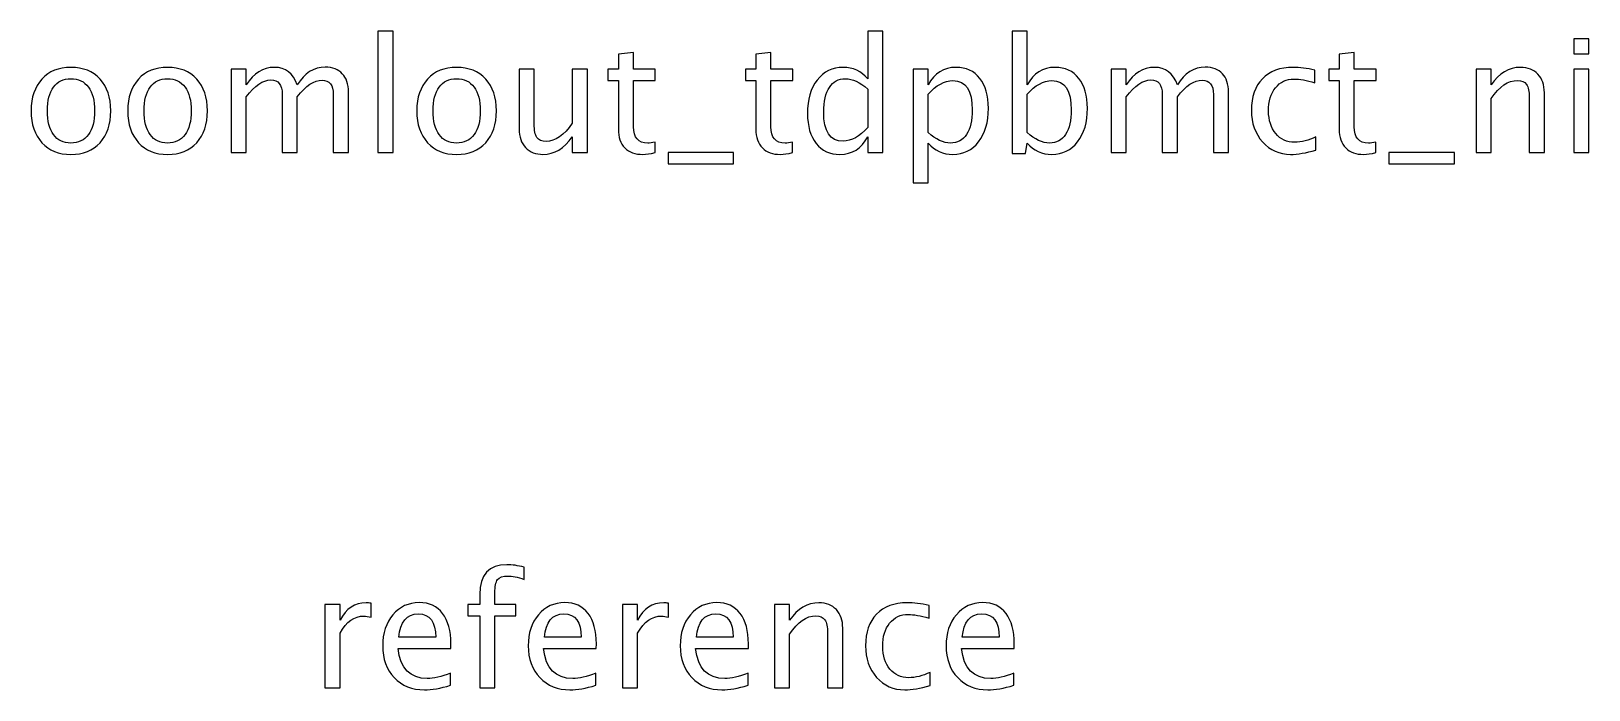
# Model space of a CAD drawing. Header units: centimetres. Extents: x -278 to 212, y -227 to 148.
# Drawn here: x -140.7 to -53.4, y 110.6 to 147.5 of the extents above; entities that cross this region are included whole.
import ezdxf

# ---------------------------------------------------------------- set-up
doc = ezdxf.new("R2010")
doc.units = ezdxf.units.CM
doc.header["$MEASUREMENT"] = 0
doc.layers.add('Layer 1', color=7, linetype='Continuous')

msp = doc.modelspace()

# ---------------------------------------------------------------- linework, layer by layer
at = {"layer": 'Layer 1'}
for points, knots in [([(-121.24947, 140.67044), (-121.24947, 140.67044), (-121.24947, 147.47023), (-121.24947, 147.47023), (-121.24947, 147.47023), (-121.24947, 147.47023), (-120.40281, 147.47023), (-120.40281, 147.47023), (-120.40281, 147.47023), (-120.40281, 147.47023), (-120.40281, 140.67044), (-120.40281, 140.67044), (-120.40281, 140.67044), (-120.40281, 140.67044), (-121.24947, 140.67044), (-121.24947, 140.67044)], [0, 0, 0, 0, 0.2, 0.2, 0.2, 0.2, 0.4, 0.4, 0.4, 0.4, 0.6, 0.6, 0.6, 0.6, 1, 1, 1, 1]), ([(-93.79455, 140.67044), (-93.79455, 140.67044), (-93.79455, 141.54797), (-93.79455, 141.54797), (-93.79455, 141.54797), (-94.13998, 140.8924), (-94.66033, 140.56461), (-95.3556, 140.56461), (-95.3556, 140.56461), (-95.92004, 140.56461), (-96.36395, 140.76892), (-96.68733, 141.17903), (-96.68733, 141.17903), (-97.01071, 141.58913), (-97.1724, 142.14917), (-97.1724, 142.85913), (-97.1724, 142.85913), (-97.1724, 143.63524), (-96.98866, 144.25995), (-96.62266, 144.73326), (-96.62266, 144.73326), (-96.25518, 145.2051), (-95.77305, 145.44176), (-95.1748, 145.44176), (-95.1748, 145.44176), (-94.62064, 145.44176), (-94.15909, 145.23009), (-93.79455, 144.80529), (-93.79455, 144.80529), (-93.79455, 144.80529), (-93.79455, 147.47023), (-93.79455, 147.47023), (-93.79455, 147.47023), (-93.79455, 147.47023), (-92.94789, 147.47023), (-92.94789, 147.47023), (-92.94789, 147.47023), (-92.94789, 147.47023), (-92.94789, 140.67044), (-92.94789, 140.67044), (-92.94789, 140.67044), (-92.94789, 140.67044), (-93.79455, 140.67044), (-93.79455, 140.67044)], [0, 0, 0, 0, 0.08333333, 0.08333333, 0.08333333, 0.08333333, 0.16666667, 0.16666667, 0.16666667, 0.16666667, 0.25, 0.25, 0.25, 0.25, 0.33333333, 0.33333333, 0.33333333, 0.33333333, 0.41666667, 0.41666667, 0.41666667, 0.41666667, 0.5, 0.5, 0.5, 0.5, 0.58333333, 0.58333333, 0.58333333, 0.58333333, 0.66666667, 0.66666667, 0.66666667, 0.66666667, 0.75, 0.75, 0.75, 0.75, 0.83333333, 0.83333333, 0.83333333, 0.83333333, 1, 1, 1, 1]), ([(-85.70124, 140.61752), (-85.70124, 140.61752), (-85.70124, 147.47023), (-85.70124, 147.47023), (-85.70124, 147.47023), (-85.70124, 147.47023), (-84.85458, 147.47023), (-84.85458, 147.47023), (-84.85458, 147.47023), (-84.85458, 147.47023), (-84.85458, 144.46133), (-84.85458, 144.46133), (-84.85458, 144.46133), (-84.50768, 145.11544), (-83.98586, 145.44176), (-83.2906, 145.44176), (-83.2906, 145.44176), (-82.72762, 145.44176), (-82.28518, 145.23744), (-81.9618, 144.82734), (-81.9618, 144.82734), (-81.63842, 144.41723), (-81.47673, 143.8572), (-81.47673, 143.14723), (-81.47673, 143.14723), (-81.47673, 142.37406), (-81.66047, 141.74935), (-82.02648, 141.27604), (-82.02648, 141.27604), (-82.39248, 140.80126), (-82.87461, 140.56461), (-83.4714, 140.56461), (-83.4714, 140.56461), (-84.02555, 140.56461), (-84.4871, 140.77627), (-84.85458, 141.20108), (-84.85458, 141.20108), (-84.85458, 141.20108), (-84.95747, 140.61752), (-84.95747, 140.61752), (-84.95747, 140.61752), (-84.95747, 140.61752), (-85.70124, 140.61752), (-85.70124, 140.61752)], [0, 0, 0, 0, 0.08333333, 0.08333333, 0.08333333, 0.08333333, 0.16666667, 0.16666667, 0.16666667, 0.16666667, 0.25, 0.25, 0.25, 0.25, 0.33333333, 0.33333333, 0.33333333, 0.33333333, 0.41666667, 0.41666667, 0.41666667, 0.41666667, 0.5, 0.5, 0.5, 0.5, 0.58333333, 0.58333333, 0.58333333, 0.58333333, 0.66666667, 0.66666667, 0.66666667, 0.66666667, 0.75, 0.75, 0.75, 0.75, 0.83333333, 0.83333333, 0.83333333, 0.83333333, 1, 1, 1, 1]), ([(-54.21731, 146.20023), (-54.21731, 146.20023), (-54.21731, 147.0469), (-54.21731, 147.0469), (-54.21731, 147.0469), (-54.21731, 147.0469), (-53.37065, 147.0469), (-53.37065, 147.0469), (-53.37065, 147.0469), (-53.37065, 147.0469), (-53.37065, 146.20023), (-53.37065, 146.20023), (-53.37065, 146.20023), (-53.37065, 146.20023), (-54.21731, 146.20023), (-54.21731, 146.20023)], [0, 0, 0, 0, 0.2, 0.2, 0.2, 0.2, 0.4, 0.4, 0.4, 0.4, 0.6, 0.6, 0.6, 0.6, 1, 1, 1, 1]), ([(-105.71844, 140.67191), (-105.98008, 140.59988), (-106.20792, 140.56461), (-106.40047, 140.56461), (-106.40047, 140.56461), (-106.83263, 140.56461), (-107.16923, 140.68808), (-107.4103, 140.93502), (-107.4103, 140.93502), (-107.65283, 141.18197), (-107.77337, 141.52446), (-107.77337, 141.96396), (-107.77337, 141.96396), (-107.77337, 141.96396), (-107.77337, 144.70974), (-107.77337, 144.70974), (-107.77337, 144.70974), (-107.77337, 144.70974), (-108.35839, 144.70974), (-108.35839, 144.70974), (-108.35839, 144.70974), (-108.35839, 144.70974), (-108.35839, 145.34474), (-108.35839, 145.34474), (-108.35839, 145.34474), (-108.35839, 145.34474), (-107.77337, 145.34474), (-107.77337, 145.34474), (-107.77337, 145.34474), (-107.77337, 145.34474), (-107.77337, 146.18994), (-107.77337, 146.18994), (-107.77337, 146.18994), (-107.77337, 146.18994), (-106.9267, 146.27078), (-106.9267, 146.27078), (-106.9267, 146.27078), (-106.9267, 146.27078), (-106.9267, 145.34474), (-106.9267, 145.34474), (-106.9267, 145.34474), (-106.9267, 145.34474), (-105.7008, 145.34474), (-105.7008, 145.34474), (-105.7008, 145.34474), (-105.7008, 145.34474), (-105.7008, 144.70974), (-105.7008, 144.70974), (-105.7008, 144.70974), (-105.7008, 144.70974), (-106.9267, 144.70974), (-106.9267, 144.70974), (-106.9267, 144.70974), (-106.9267, 144.70974), (-106.9267, 142.11683), (-106.9267, 142.11683), (-106.9267, 142.11683), (-106.9267, 141.50535), (-106.66065, 141.19961), (-106.13001, 141.19961), (-106.13001, 141.19961), (-106.01683, 141.19961), (-105.88013, 141.21872), (-105.71844, 141.25546), (-105.71844, 141.25546), (-105.71844, 141.25546), (-105.71844, 140.67191), (-105.71844, 140.67191)], [0, 0, 0, 0, 0.05555556, 0.05555556, 0.05555556, 0.05555556, 0.11111111, 0.11111111, 0.11111111, 0.11111111, 0.16666667, 0.16666667, 0.16666667, 0.16666667, 0.22222222, 0.22222222, 0.22222222, 0.22222222, 0.27777778, 0.27777778, 0.27777778, 0.27777778, 0.33333333, 0.33333333, 0.33333333, 0.33333333, 0.38888889, 0.38888889, 0.38888889, 0.38888889, 0.44444444, 0.44444444, 0.44444444, 0.44444444, 0.5, 0.5, 0.5, 0.5, 0.55555556, 0.55555556, 0.55555556, 0.55555556, 0.61111111, 0.61111111, 0.61111111, 0.61111111, 0.66666667, 0.66666667, 0.66666667, 0.66666667, 0.72222222, 0.72222222, 0.72222222, 0.72222222, 0.77777778, 0.77777778, 0.77777778, 0.77777778, 0.83333333, 0.83333333, 0.83333333, 0.83333333, 0.88888889, 0.88888889, 0.88888889, 0.88888889, 1, 1, 1, 1]), ([(-98.01025, 140.67191), (-98.27189, 140.59988), (-98.49973, 140.56461), (-98.69228, 140.56461), (-98.69228, 140.56461), (-99.12444, 140.56461), (-99.46104, 140.68808), (-99.70211, 140.93502), (-99.70211, 140.93502), (-99.94464, 141.18197), (-100.06518, 141.52446), (-100.06518, 141.96396), (-100.06518, 141.96396), (-100.06518, 141.96396), (-100.06518, 144.70974), (-100.06518, 144.70974), (-100.06518, 144.70974), (-100.06518, 144.70974), (-100.6502, 144.70974), (-100.6502, 144.70974), (-100.6502, 144.70974), (-100.6502, 144.70974), (-100.6502, 145.34474), (-100.6502, 145.34474), (-100.6502, 145.34474), (-100.6502, 145.34474), (-100.06518, 145.34474), (-100.06518, 145.34474), (-100.06518, 145.34474), (-100.06518, 145.34474), (-100.06518, 146.18994), (-100.06518, 146.18994), (-100.06518, 146.18994), (-100.06518, 146.18994), (-99.21851, 146.27078), (-99.21851, 146.27078), (-99.21851, 146.27078), (-99.21851, 146.27078), (-99.21851, 145.34474), (-99.21851, 145.34474), (-99.21851, 145.34474), (-99.21851, 145.34474), (-97.99261, 145.34474), (-97.99261, 145.34474), (-97.99261, 145.34474), (-97.99261, 145.34474), (-97.99261, 144.70974), (-97.99261, 144.70974), (-97.99261, 144.70974), (-97.99261, 144.70974), (-99.21851, 144.70974), (-99.21851, 144.70974), (-99.21851, 144.70974), (-99.21851, 144.70974), (-99.21851, 142.11683), (-99.21851, 142.11683), (-99.21851, 142.11683), (-99.21851, 141.50535), (-98.95246, 141.19961), (-98.42182, 141.19961), (-98.42182, 141.19961), (-98.30864, 141.19961), (-98.17194, 141.21872), (-98.01025, 141.25546), (-98.01025, 141.25546), (-98.01025, 141.25546), (-98.01025, 140.67191), (-98.01025, 140.67191)], [0, 0, 0, 0, 0.05555556, 0.05555556, 0.05555556, 0.05555556, 0.11111111, 0.11111111, 0.11111111, 0.11111111, 0.16666667, 0.16666667, 0.16666667, 0.16666667, 0.22222222, 0.22222222, 0.22222222, 0.22222222, 0.27777778, 0.27777778, 0.27777778, 0.27777778, 0.33333333, 0.33333333, 0.33333333, 0.33333333, 0.38888889, 0.38888889, 0.38888889, 0.38888889, 0.44444444, 0.44444444, 0.44444444, 0.44444444, 0.5, 0.5, 0.5, 0.5, 0.55555556, 0.55555556, 0.55555556, 0.55555556, 0.61111111, 0.61111111, 0.61111111, 0.61111111, 0.66666667, 0.66666667, 0.66666667, 0.66666667, 0.72222222, 0.72222222, 0.72222222, 0.72222222, 0.77777778, 0.77777778, 0.77777778, 0.77777778, 0.83333333, 0.83333333, 0.83333333, 0.83333333, 0.88888889, 0.88888889, 0.88888889, 0.88888889, 1, 1, 1, 1]), ([(-65.30923, 140.67191), (-65.57087, 140.59988), (-65.79871, 140.56461), (-65.99126, 140.56461), (-65.99126, 140.56461), (-66.42342, 140.56461), (-66.76002, 140.68808), (-67.00109, 140.93502), (-67.00109, 140.93502), (-67.24362, 141.18197), (-67.36416, 141.52446), (-67.36416, 141.96396), (-67.36416, 141.96396), (-67.36416, 141.96396), (-67.36416, 144.70974), (-67.36416, 144.70974), (-67.36416, 144.70974), (-67.36416, 144.70974), (-67.94918, 144.70974), (-67.94918, 144.70974), (-67.94918, 144.70974), (-67.94918, 144.70974), (-67.94918, 145.34474), (-67.94918, 145.34474), (-67.94918, 145.34474), (-67.94918, 145.34474), (-67.36416, 145.34474), (-67.36416, 145.34474), (-67.36416, 145.34474), (-67.36416, 145.34474), (-67.36416, 146.18994), (-67.36416, 146.18994), (-67.36416, 146.18994), (-67.36416, 146.18994), (-66.51749, 146.27078), (-66.51749, 146.27078), (-66.51749, 146.27078), (-66.51749, 146.27078), (-66.51749, 145.34474), (-66.51749, 145.34474), (-66.51749, 145.34474), (-66.51749, 145.34474), (-65.29159, 145.34474), (-65.29159, 145.34474), (-65.29159, 145.34474), (-65.29159, 145.34474), (-65.29159, 144.70974), (-65.29159, 144.70974), (-65.29159, 144.70974), (-65.29159, 144.70974), (-66.51749, 144.70974), (-66.51749, 144.70974), (-66.51749, 144.70974), (-66.51749, 144.70974), (-66.51749, 142.11683), (-66.51749, 142.11683), (-66.51749, 142.11683), (-66.51749, 141.50535), (-66.25144, 141.19961), (-65.7208, 141.19961), (-65.7208, 141.19961), (-65.60762, 141.19961), (-65.47092, 141.21872), (-65.30923, 141.25546), (-65.30923, 141.25546), (-65.30923, 141.25546), (-65.30923, 140.67191), (-65.30923, 140.67191)], [0, 0, 0, 0, 0.05555556, 0.05555556, 0.05555556, 0.05555556, 0.11111111, 0.11111111, 0.11111111, 0.11111111, 0.16666667, 0.16666667, 0.16666667, 0.16666667, 0.22222222, 0.22222222, 0.22222222, 0.22222222, 0.27777778, 0.27777778, 0.27777778, 0.27777778, 0.33333333, 0.33333333, 0.33333333, 0.33333333, 0.38888889, 0.38888889, 0.38888889, 0.38888889, 0.44444444, 0.44444444, 0.44444444, 0.44444444, 0.5, 0.5, 0.5, 0.5, 0.55555556, 0.55555556, 0.55555556, 0.55555556, 0.61111111, 0.61111111, 0.61111111, 0.61111111, 0.66666667, 0.66666667, 0.66666667, 0.66666667, 0.72222222, 0.72222222, 0.72222222, 0.72222222, 0.77777778, 0.77777778, 0.77777778, 0.77777778, 0.83333333, 0.83333333, 0.83333333, 0.83333333, 0.88888889, 0.88888889, 0.88888889, 0.88888889, 1, 1, 1, 1]), ([(-138.45915, 140.56461), (-139.1456, 140.56461), (-139.68946, 140.78362), (-140.08928, 141.22165), (-140.08928, 141.22165), (-140.49056, 141.65969), (-140.69047, 142.255), (-140.69047, 143.00612), (-140.69047, 143.00612), (-140.69047, 143.75577), (-140.49056, 144.34962), (-140.08928, 144.78618), (-140.08928, 144.78618), (-139.68946, 145.22274), (-139.1456, 145.44176), (-138.45915, 145.44176), (-138.45915, 145.44176), (-137.77271, 145.44176), (-137.22884, 145.22274), (-136.82903, 144.78618), (-136.82903, 144.78618), (-136.42774, 144.34962), (-136.22783, 143.75577), (-136.22783, 143.00612), (-136.22783, 143.00612), (-136.22783, 142.255), (-136.42774, 141.65969), (-136.82903, 141.22165), (-136.82903, 141.22165), (-137.22884, 140.78362), (-137.77271, 140.56461), (-138.45915, 140.56461)], [0, 0, 0, 0, 0.11111111, 0.11111111, 0.11111111, 0.11111111, 0.22222222, 0.22222222, 0.22222222, 0.22222222, 0.33333333, 0.33333333, 0.33333333, 0.33333333, 0.44444444, 0.44444444, 0.44444444, 0.44444444, 0.55555556, 0.55555556, 0.55555556, 0.55555556, 0.66666667, 0.66666667, 0.66666667, 0.66666667, 0.77777778, 0.77777778, 0.77777778, 0.77777778, 1, 1, 1, 1]), ([(-133.04107, 140.56461), (-133.72752, 140.56461), (-134.27138, 140.78362), (-134.6712, 141.22165), (-134.6712, 141.22165), (-135.07248, 141.65969), (-135.27239, 142.255), (-135.27239, 143.00612), (-135.27239, 143.00612), (-135.27239, 143.75577), (-135.07248, 144.34962), (-134.6712, 144.78618), (-134.6712, 144.78618), (-134.27138, 145.22274), (-133.72752, 145.44176), (-133.04107, 145.44176), (-133.04107, 145.44176), (-132.35463, 145.44176), (-131.81076, 145.22274), (-131.41095, 144.78618), (-131.41095, 144.78618), (-131.00966, 144.34962), (-130.80975, 143.75577), (-130.80975, 143.00612), (-130.80975, 143.00612), (-130.80975, 142.255), (-131.00966, 141.65969), (-131.41095, 141.22165), (-131.41095, 141.22165), (-131.81076, 140.78362), (-132.35463, 140.56461), (-133.04107, 140.56461)], [0, 0, 0, 0, 0.11111111, 0.11111111, 0.11111111, 0.11111111, 0.22222222, 0.22222222, 0.22222222, 0.22222222, 0.33333333, 0.33333333, 0.33333333, 0.33333333, 0.44444444, 0.44444444, 0.44444444, 0.44444444, 0.55555556, 0.55555556, 0.55555556, 0.55555556, 0.66666667, 0.66666667, 0.66666667, 0.66666667, 0.77777778, 0.77777778, 0.77777778, 0.77777778, 1, 1, 1, 1]), ([(-129.48389, 140.67044), (-129.48389, 140.67044), (-129.48389, 145.34474), (-129.48389, 145.34474), (-129.48389, 145.34474), (-129.48389, 145.34474), (-128.63723, 145.34474), (-128.63723, 145.34474), (-128.63723, 145.34474), (-128.63723, 145.34474), (-128.63723, 144.46133), (-128.63723, 144.46133), (-128.63723, 144.46133), (-128.22418, 145.11544), (-127.69502, 145.44176), (-127.04679, 145.44176), (-127.04679, 145.44176), (-126.42208, 145.44176), (-125.99728, 145.11544), (-125.77091, 144.46133), (-125.77091, 144.46133), (-125.36963, 145.12132), (-124.84634, 145.45058), (-124.20399, 145.45058), (-124.20399, 145.45058), (-123.79389, 145.45058), (-123.47492, 145.33004), (-123.24708, 145.08751), (-123.24708, 145.08751), (-123.01924, 144.84497), (-122.90459, 144.50543), (-122.90459, 144.06886), (-122.90459, 144.06886), (-122.90459, 144.06886), (-122.90459, 140.67044), (-122.90459, 140.67044), (-122.90459, 140.67044), (-122.90459, 140.67044), (-123.75126, 140.67044), (-123.75126, 140.67044), (-123.75126, 140.67044), (-123.75126, 140.67044), (-123.75126, 143.92922), (-123.75126, 143.92922), (-123.75126, 143.92922), (-123.75126, 144.46133), (-123.96292, 144.72738), (-124.38626, 144.72738), (-124.38626, 144.72738), (-124.82576, 144.72738), (-125.28731, 144.41723), (-125.77091, 143.79546), (-125.77091, 143.79546), (-125.77091, 143.79546), (-125.77091, 140.67044), (-125.77091, 140.67044), (-125.77091, 140.67044), (-125.77091, 140.67044), (-126.61758, 140.67044), (-126.61758, 140.67044), (-126.61758, 140.67044), (-126.61758, 140.67044), (-126.61758, 143.93216), (-126.61758, 143.93216), (-126.61758, 143.93216), (-126.61758, 144.46868), (-126.83218, 144.7362), (-127.26286, 144.7362), (-127.26286, 144.7362), (-127.69061, 144.7362), (-128.14922, 144.42458), (-128.63723, 143.79987), (-128.63723, 143.79987), (-128.63723, 143.79987), (-128.63723, 140.67044), (-128.63723, 140.67044), (-128.63723, 140.67044), (-128.63723, 140.67044), (-129.48389, 140.67044), (-129.48389, 140.67044)], [0, 0, 0, 0, 0.04761905, 0.04761905, 0.04761905, 0.04761905, 0.0952381, 0.0952381, 0.0952381, 0.0952381, 0.14285714, 0.14285714, 0.14285714, 0.14285714, 0.19047619, 0.19047619, 0.19047619, 0.19047619, 0.23809524, 0.23809524, 0.23809524, 0.23809524, 0.28571429, 0.28571429, 0.28571429, 0.28571429, 0.33333333, 0.33333333, 0.33333333, 0.33333333, 0.38095238, 0.38095238, 0.38095238, 0.38095238, 0.42857143, 0.42857143, 0.42857143, 0.42857143, 0.47619048, 0.47619048, 0.47619048, 0.47619048, 0.52380952, 0.52380952, 0.52380952, 0.52380952, 0.57142857, 0.57142857, 0.57142857, 0.57142857, 0.61904762, 0.61904762, 0.61904762, 0.61904762, 0.66666667, 0.66666667, 0.66666667, 0.66666667, 0.71428571, 0.71428571, 0.71428571, 0.71428571, 0.76190476, 0.76190476, 0.76190476, 0.76190476, 0.80952381, 0.80952381, 0.80952381, 0.80952381, 0.85714286, 0.85714286, 0.85714286, 0.85714286, 0.9047619, 0.9047619, 0.9047619, 0.9047619, 1, 1, 1, 1]), ([(-116.83975, 140.56461), (-117.5262, 140.56461), (-118.07006, 140.78362), (-118.46988, 141.22165), (-118.46988, 141.22165), (-118.87116, 141.65969), (-119.07107, 142.255), (-119.07107, 143.00612), (-119.07107, 143.00612), (-119.07107, 143.75577), (-118.87116, 144.34962), (-118.46988, 144.78618), (-118.46988, 144.78618), (-118.07006, 145.22274), (-117.5262, 145.44176), (-116.83975, 145.44176), (-116.83975, 145.44176), (-116.15331, 145.44176), (-115.60944, 145.22274), (-115.20963, 144.78618), (-115.20963, 144.78618), (-114.80834, 144.34962), (-114.60843, 143.75577), (-114.60843, 143.00612), (-114.60843, 143.00612), (-114.60843, 142.255), (-114.80834, 141.65969), (-115.20963, 141.22165), (-115.20963, 141.22165), (-115.60944, 140.78362), (-116.15331, 140.56461), (-116.83975, 140.56461)], [0, 0, 0, 0, 0.11111111, 0.11111111, 0.11111111, 0.11111111, 0.22222222, 0.22222222, 0.22222222, 0.22222222, 0.33333333, 0.33333333, 0.33333333, 0.33333333, 0.44444444, 0.44444444, 0.44444444, 0.44444444, 0.55555556, 0.55555556, 0.55555556, 0.55555556, 0.66666667, 0.66666667, 0.66666667, 0.66666667, 0.77777778, 0.77777778, 0.77777778, 0.77777778, 1, 1, 1, 1]), ([(-110.35452, 140.67044), (-110.35452, 140.67044), (-110.35452, 141.54944), (-110.35452, 141.54944), (-110.35452, 141.54944), (-110.80578, 140.8924), (-111.35406, 140.56461), (-111.99788, 140.56461), (-111.99788, 140.56461), (-112.40651, 140.56461), (-112.73136, 140.69249), (-112.97242, 140.94972), (-112.97242, 140.94972), (-113.21496, 141.20696), (-113.33549, 141.55238), (-113.33549, 141.98895), (-113.33549, 141.98895), (-113.33549, 141.98895), (-113.33549, 145.34474), (-113.33549, 145.34474), (-113.33549, 145.34474), (-113.33549, 145.34474), (-112.48882, 145.34474), (-112.48882, 145.34474), (-112.48882, 145.34474), (-112.48882, 145.34474), (-112.48882, 142.26529), (-112.48882, 142.26529), (-112.48882, 142.26529), (-112.48882, 141.91398), (-112.43738, 141.66557), (-112.33595, 141.51858), (-112.33595, 141.51858), (-112.23306, 141.37012), (-112.06255, 141.29662), (-111.82296, 141.29662), (-111.82296, 141.29662), (-111.30555, 141.29662), (-110.8146, 141.63617), (-110.35452, 142.31674), (-110.35452, 142.31674), (-110.35452, 142.31674), (-110.35452, 145.34474), (-110.35452, 145.34474), (-110.35452, 145.34474), (-110.35452, 145.34474), (-109.50785, 145.34474), (-109.50785, 145.34474), (-109.50785, 145.34474), (-109.50785, 145.34474), (-109.50785, 140.67044), (-109.50785, 140.67044), (-109.50785, 140.67044), (-109.50785, 140.67044), (-110.35452, 140.67044), (-110.35452, 140.67044)], [0, 0, 0, 0, 0.06666667, 0.06666667, 0.06666667, 0.06666667, 0.13333333, 0.13333333, 0.13333333, 0.13333333, 0.2, 0.2, 0.2, 0.2, 0.26666667, 0.26666667, 0.26666667, 0.26666667, 0.33333333, 0.33333333, 0.33333333, 0.33333333, 0.4, 0.4, 0.4, 0.4, 0.46666667, 0.46666667, 0.46666667, 0.46666667, 0.53333333, 0.53333333, 0.53333333, 0.53333333, 0.6, 0.6, 0.6, 0.6, 0.66666667, 0.66666667, 0.66666667, 0.66666667, 0.73333333, 0.73333333, 0.73333333, 0.73333333, 0.8, 0.8, 0.8, 0.8, 0.86666667, 0.86666667, 0.86666667, 0.86666667, 1, 1, 1, 1]), ([(-91.25161, 138.96829), (-91.25161, 138.96829), (-91.25161, 145.34474), (-91.25161, 145.34474), (-91.25161, 145.34474), (-91.25161, 145.34474), (-90.40495, 145.34474), (-90.40495, 145.34474), (-90.40495, 145.34474), (-90.40495, 145.34474), (-90.40495, 144.46133), (-90.40495, 144.46133), (-90.40495, 144.46133), (-90.05805, 145.11544), (-89.53623, 145.44176), (-88.84097, 145.44176), (-88.84097, 145.44176), (-88.27799, 145.44176), (-87.83555, 145.23744), (-87.51217, 144.82734), (-87.51217, 144.82734), (-87.18879, 144.41723), (-87.0271, 143.8572), (-87.0271, 143.14723), (-87.0271, 143.14723), (-87.0271, 142.37406), (-87.21084, 141.74935), (-87.57685, 141.27604), (-87.57685, 141.27604), (-87.94285, 140.80126), (-88.42498, 140.56461), (-89.02177, 140.56461), (-89.02177, 140.56461), (-89.57592, 140.56461), (-90.03747, 140.77627), (-90.40495, 141.20108), (-90.40495, 141.20108), (-90.40495, 141.20108), (-90.40495, 138.96829), (-90.40495, 138.96829), (-90.40495, 138.96829), (-90.40495, 138.96829), (-91.25161, 138.96829), (-91.25161, 138.96829)], [0, 0, 0, 0, 0.08333333, 0.08333333, 0.08333333, 0.08333333, 0.16666667, 0.16666667, 0.16666667, 0.16666667, 0.25, 0.25, 0.25, 0.25, 0.33333333, 0.33333333, 0.33333333, 0.33333333, 0.41666667, 0.41666667, 0.41666667, 0.41666667, 0.5, 0.5, 0.5, 0.5, 0.58333333, 0.58333333, 0.58333333, 0.58333333, 0.66666667, 0.66666667, 0.66666667, 0.66666667, 0.75, 0.75, 0.75, 0.75, 0.83333333, 0.83333333, 0.83333333, 0.83333333, 1, 1, 1, 1]), ([(-80.15087, 140.67044), (-80.15087, 140.67044), (-80.15087, 145.34474), (-80.15087, 145.34474), (-80.15087, 145.34474), (-80.15087, 145.34474), (-79.30421, 145.34474), (-79.30421, 145.34474), (-79.30421, 145.34474), (-79.30421, 145.34474), (-79.30421, 144.46133), (-79.30421, 144.46133), (-79.30421, 144.46133), (-78.89116, 145.11544), (-78.362, 145.44176), (-77.71377, 145.44176), (-77.71377, 145.44176), (-77.08906, 145.44176), (-76.66426, 145.11544), (-76.43789, 144.46133), (-76.43789, 144.46133), (-76.03661, 145.12132), (-75.51332, 145.45058), (-74.87097, 145.45058), (-74.87097, 145.45058), (-74.46087, 145.45058), (-74.1419, 145.33004), (-73.91406, 145.08751), (-73.91406, 145.08751), (-73.68622, 144.84497), (-73.57157, 144.50543), (-73.57157, 144.06886), (-73.57157, 144.06886), (-73.57157, 144.06886), (-73.57157, 140.67044), (-73.57157, 140.67044), (-73.57157, 140.67044), (-73.57157, 140.67044), (-74.41824, 140.67044), (-74.41824, 140.67044), (-74.41824, 140.67044), (-74.41824, 140.67044), (-74.41824, 143.92922), (-74.41824, 143.92922), (-74.41824, 143.92922), (-74.41824, 144.46133), (-74.6299, 144.72738), (-75.05324, 144.72738), (-75.05324, 144.72738), (-75.49274, 144.72738), (-75.95429, 144.41723), (-76.43789, 143.79546), (-76.43789, 143.79546), (-76.43789, 143.79546), (-76.43789, 140.67044), (-76.43789, 140.67044), (-76.43789, 140.67044), (-76.43789, 140.67044), (-77.28456, 140.67044), (-77.28456, 140.67044), (-77.28456, 140.67044), (-77.28456, 140.67044), (-77.28456, 143.93216), (-77.28456, 143.93216), (-77.28456, 143.93216), (-77.28456, 144.46868), (-77.49916, 144.7362), (-77.92984, 144.7362), (-77.92984, 144.7362), (-78.35759, 144.7362), (-78.8162, 144.42458), (-79.30421, 143.79987), (-79.30421, 143.79987), (-79.30421, 143.79987), (-79.30421, 140.67044), (-79.30421, 140.67044), (-79.30421, 140.67044), (-79.30421, 140.67044), (-80.15087, 140.67044), (-80.15087, 140.67044)], [0, 0, 0, 0, 0.04761905, 0.04761905, 0.04761905, 0.04761905, 0.0952381, 0.0952381, 0.0952381, 0.0952381, 0.14285714, 0.14285714, 0.14285714, 0.14285714, 0.19047619, 0.19047619, 0.19047619, 0.19047619, 0.23809524, 0.23809524, 0.23809524, 0.23809524, 0.28571429, 0.28571429, 0.28571429, 0.28571429, 0.33333333, 0.33333333, 0.33333333, 0.33333333, 0.38095238, 0.38095238, 0.38095238, 0.38095238, 0.42857143, 0.42857143, 0.42857143, 0.42857143, 0.47619048, 0.47619048, 0.47619048, 0.47619048, 0.52380952, 0.52380952, 0.52380952, 0.52380952, 0.57142857, 0.57142857, 0.57142857, 0.57142857, 0.61904762, 0.61904762, 0.61904762, 0.61904762, 0.66666667, 0.66666667, 0.66666667, 0.66666667, 0.71428571, 0.71428571, 0.71428571, 0.71428571, 0.76190476, 0.76190476, 0.76190476, 0.76190476, 0.80952381, 0.80952381, 0.80952381, 0.80952381, 0.85714286, 0.85714286, 0.85714286, 0.85714286, 0.9047619, 0.9047619, 0.9047619, 0.9047619, 1, 1, 1, 1]), ([(-68.6709, 140.81155), (-69.21918, 140.64692), (-69.69248, 140.56461), (-70.09083, 140.56461), (-70.09083, 140.56461), (-70.72289, 140.56461), (-71.24618, 140.79832), (-71.66216, 141.26428), (-71.66216, 141.26428), (-72.07814, 141.73171), (-72.28687, 142.32115), (-72.28687, 143.03111), (-72.28687, 143.03111), (-72.28687, 143.78958), (-72.08108, 144.38195), (-71.66951, 144.80529), (-71.66951, 144.80529), (-71.25794, 145.23009), (-70.6832, 145.44176), (-69.94531, 145.44176), (-69.94531, 145.44176), (-69.58224, 145.44176), (-69.17361, 145.39178), (-68.72382, 145.29183), (-68.72382, 145.29183), (-68.72382, 145.29183), (-68.72382, 144.57745), (-68.72382, 144.57745), (-68.72382, 144.57745), (-69.20154, 144.71856), (-69.59106, 144.78912), (-69.89092, 144.78912), (-69.89092, 144.78912), (-70.32601, 144.78912), (-70.67438, 144.62596), (-70.93456, 144.30111), (-70.93456, 144.30111), (-71.19473, 143.97626), (-71.32555, 143.54264), (-71.32555, 143.00171), (-71.32555, 143.00171), (-71.32555, 142.47696), (-71.19032, 142.05362), (-70.92133, 141.72877), (-70.92133, 141.72877), (-70.65233, 141.40539), (-70.30103, 141.2437), (-69.86446, 141.2437), (-69.86446, 141.2437), (-69.47788, 141.2437), (-69.081, 141.34366), (-68.6709, 141.54356), (-68.6709, 141.54356), (-68.6709, 141.54356), (-68.6709, 140.81155), (-68.6709, 140.81155)], [0, 0, 0, 0, 0.06666667, 0.06666667, 0.06666667, 0.06666667, 0.13333333, 0.13333333, 0.13333333, 0.13333333, 0.2, 0.2, 0.2, 0.2, 0.26666667, 0.26666667, 0.26666667, 0.26666667, 0.33333333, 0.33333333, 0.33333333, 0.33333333, 0.4, 0.4, 0.4, 0.4, 0.46666667, 0.46666667, 0.46666667, 0.46666667, 0.53333333, 0.53333333, 0.53333333, 0.53333333, 0.6, 0.6, 0.6, 0.6, 0.66666667, 0.66666667, 0.66666667, 0.66666667, 0.73333333, 0.73333333, 0.73333333, 0.73333333, 0.8, 0.8, 0.8, 0.8, 0.86666667, 0.86666667, 0.86666667, 0.86666667, 1, 1, 1, 1]), ([(-59.69124, 140.67044), (-59.69124, 140.67044), (-59.69124, 145.34474), (-59.69124, 145.34474), (-59.69124, 145.34474), (-59.69124, 145.34474), (-58.84458, 145.34474), (-58.84458, 145.34474), (-58.84458, 145.34474), (-58.84458, 145.34474), (-58.84458, 144.46133), (-58.84458, 144.46133), (-58.84458, 144.46133), (-58.39626, 145.11544), (-57.84651, 145.44176), (-57.19681, 145.44176), (-57.19681, 145.44176), (-56.78818, 145.44176), (-56.46333, 145.31388), (-56.22373, 145.05664), (-56.22373, 145.05664), (-55.98414, 144.80088), (-55.86361, 144.45545), (-55.86361, 144.0233), (-55.86361, 144.0233), (-55.86361, 144.0233), (-55.86361, 140.67044), (-55.86361, 140.67044), (-55.86361, 140.67044), (-55.86361, 140.67044), (-56.71027, 140.67044), (-56.71027, 140.67044), (-56.71027, 140.67044), (-56.71027, 140.67044), (-56.71027, 143.74695), (-56.71027, 143.74695), (-56.71027, 143.74695), (-56.71027, 144.09385), (-56.76172, 144.3408), (-56.86314, 144.48779), (-56.86314, 144.48779), (-56.96604, 144.63625), (-57.13508, 144.70974), (-57.37173, 144.70974), (-57.37173, 144.70974), (-57.89208, 144.70974), (-58.38303, 144.3702), (-58.84458, 143.6911), (-58.84458, 143.6911), (-58.84458, 143.6911), (-58.84458, 140.67044), (-58.84458, 140.67044), (-58.84458, 140.67044), (-58.84458, 140.67044), (-59.69124, 140.67044), (-59.69124, 140.67044)], [0, 0, 0, 0, 0.06666667, 0.06666667, 0.06666667, 0.06666667, 0.13333333, 0.13333333, 0.13333333, 0.13333333, 0.2, 0.2, 0.2, 0.2, 0.26666667, 0.26666667, 0.26666667, 0.26666667, 0.33333333, 0.33333333, 0.33333333, 0.33333333, 0.4, 0.4, 0.4, 0.4, 0.46666667, 0.46666667, 0.46666667, 0.46666667, 0.53333333, 0.53333333, 0.53333333, 0.53333333, 0.6, 0.6, 0.6, 0.6, 0.66666667, 0.66666667, 0.66666667, 0.66666667, 0.73333333, 0.73333333, 0.73333333, 0.73333333, 0.8, 0.8, 0.8, 0.8, 0.86666667, 0.86666667, 0.86666667, 0.86666667, 1, 1, 1, 1]), ([(-54.21731, 140.67044), (-54.21731, 140.67044), (-54.21731, 145.34474), (-54.21731, 145.34474), (-54.21731, 145.34474), (-54.21731, 145.34474), (-53.37065, 145.34474), (-53.37065, 145.34474), (-53.37065, 145.34474), (-53.37065, 145.34474), (-53.37065, 140.67044), (-53.37065, 140.67044), (-53.37065, 140.67044), (-53.37065, 140.67044), (-54.21731, 140.67044), (-54.21731, 140.67044)], [0, 0, 0, 0, 0.2, 0.2, 0.2, 0.2, 0.4, 0.4, 0.4, 0.4, 0.6, 0.6, 0.6, 0.6, 1, 1, 1, 1]), ([(-138.46062, 141.19961), (-138.0417, 141.19961), (-137.71538, 141.35689), (-137.48313, 141.67292), (-137.48313, 141.67292), (-137.25236, 141.98748), (-137.13624, 142.43286), (-137.13624, 143.00612), (-137.13624, 143.00612), (-137.13624, 143.57792), (-137.25236, 144.02183), (-137.48313, 144.33639), (-137.48313, 144.33639), (-137.71538, 144.64948), (-138.0417, 144.80676), (-138.46062, 144.80676), (-138.46062, 144.80676), (-138.88102, 144.80676), (-139.20733, 144.64948), (-139.43664, 144.33639), (-139.43664, 144.33639), (-139.66742, 144.02183), (-139.78207, 143.57792), (-139.78207, 143.00612), (-139.78207, 143.00612), (-139.78207, 142.43286), (-139.66742, 141.98748), (-139.43664, 141.67292), (-139.43664, 141.67292), (-139.20733, 141.35689), (-138.88102, 141.19961), (-138.46062, 141.19961)], [0, 0, 0, 0, 0.11111111, 0.11111111, 0.11111111, 0.11111111, 0.22222222, 0.22222222, 0.22222222, 0.22222222, 0.33333333, 0.33333333, 0.33333333, 0.33333333, 0.44444444, 0.44444444, 0.44444444, 0.44444444, 0.55555556, 0.55555556, 0.55555556, 0.55555556, 0.66666667, 0.66666667, 0.66666667, 0.66666667, 0.77777778, 0.77777778, 0.77777778, 0.77777778, 1, 1, 1, 1]), ([(-133.04254, 141.19961), (-132.62362, 141.19961), (-132.2973, 141.35689), (-132.06505, 141.67292), (-132.06505, 141.67292), (-131.83428, 141.98748), (-131.71816, 142.43286), (-131.71816, 143.00612), (-131.71816, 143.00612), (-131.71816, 143.57792), (-131.83428, 144.02183), (-132.06505, 144.33639), (-132.06505, 144.33639), (-132.2973, 144.64948), (-132.62362, 144.80676), (-133.04254, 144.80676), (-133.04254, 144.80676), (-133.46294, 144.80676), (-133.78925, 144.64948), (-134.01856, 144.33639), (-134.01856, 144.33639), (-134.24934, 144.02183), (-134.36399, 143.57792), (-134.36399, 143.00612), (-134.36399, 143.00612), (-134.36399, 142.43286), (-134.24934, 141.98748), (-134.01856, 141.67292), (-134.01856, 141.67292), (-133.78925, 141.35689), (-133.46294, 141.19961), (-133.04254, 141.19961)], [0, 0, 0, 0, 0.11111111, 0.11111111, 0.11111111, 0.11111111, 0.22222222, 0.22222222, 0.22222222, 0.22222222, 0.33333333, 0.33333333, 0.33333333, 0.33333333, 0.44444444, 0.44444444, 0.44444444, 0.44444444, 0.55555556, 0.55555556, 0.55555556, 0.55555556, 0.66666667, 0.66666667, 0.66666667, 0.66666667, 0.77777778, 0.77777778, 0.77777778, 0.77777778, 1, 1, 1, 1]), ([(-116.84122, 141.19961), (-116.4223, 141.19961), (-116.09598, 141.35689), (-115.86373, 141.67292), (-115.86373, 141.67292), (-115.63296, 141.98748), (-115.51684, 142.43286), (-115.51684, 143.00612), (-115.51684, 143.00612), (-115.51684, 143.57792), (-115.63296, 144.02183), (-115.86373, 144.33639), (-115.86373, 144.33639), (-116.09598, 144.64948), (-116.4223, 144.80676), (-116.84122, 144.80676), (-116.84122, 144.80676), (-117.26162, 144.80676), (-117.58793, 144.64948), (-117.81724, 144.33639), (-117.81724, 144.33639), (-118.04802, 144.02183), (-118.16267, 143.57792), (-118.16267, 143.00612), (-118.16267, 143.00612), (-118.16267, 142.43286), (-118.04802, 141.98748), (-117.81724, 141.67292), (-117.81724, 141.67292), (-117.58793, 141.35689), (-117.26162, 141.19961), (-116.84122, 141.19961)], [0, 0, 0, 0, 0.11111111, 0.11111111, 0.11111111, 0.11111111, 0.22222222, 0.22222222, 0.22222222, 0.22222222, 0.33333333, 0.33333333, 0.33333333, 0.33333333, 0.44444444, 0.44444444, 0.44444444, 0.44444444, 0.55555556, 0.55555556, 0.55555556, 0.55555556, 0.66666667, 0.66666667, 0.66666667, 0.66666667, 0.77777778, 0.77777778, 0.77777778, 0.77777778, 1, 1, 1, 1]), ([(-93.79455, 144.22614), (-94.23406, 144.61273), (-94.65004, 144.80676), (-95.04398, 144.80676), (-95.04398, 144.80676), (-95.43203, 144.80676), (-95.73189, 144.64507), (-95.94503, 144.32022), (-95.94503, 144.32022), (-96.15816, 143.99684), (-96.264, 143.53823), (-96.264, 142.94439), (-96.264, 142.94439), (-96.264, 141.85224), (-95.9024, 141.30544), (-95.17774, 141.30544), (-95.17774, 141.30544), (-94.70737, 141.30544), (-94.24582, 141.56267), (-93.79455, 142.07567), (-93.79455, 142.07567), (-93.79455, 142.07567), (-93.79455, 144.22614), (-93.79455, 144.22614)], [0, 0, 0, 0, 0.14285714, 0.14285714, 0.14285714, 0.14285714, 0.28571429, 0.28571429, 0.28571429, 0.28571429, 0.42857143, 0.42857143, 0.42857143, 0.42857143, 0.57142857, 0.57142857, 0.57142857, 0.57142857, 0.71428571, 0.71428571, 0.71428571, 0.71428571, 1, 1, 1, 1]), ([(-90.40495, 141.78463), (-89.96839, 141.3951), (-89.5524, 141.19961), (-89.157, 141.19961), (-89.157, 141.19961), (-88.76747, 141.19961), (-88.46614, 141.36277), (-88.25447, 141.68762), (-88.25447, 141.68762), (-88.04134, 142.01246), (-87.9355, 142.46961), (-87.9355, 143.06051), (-87.9355, 143.06051), (-87.9355, 144.15412), (-88.2971, 144.70092), (-89.0203, 144.70092), (-89.0203, 144.70092), (-89.49361, 144.70092), (-89.95516, 144.44516), (-90.40495, 143.93216), (-90.40495, 143.93216), (-90.40495, 143.93216), (-90.40495, 141.78463), (-90.40495, 141.78463)], [0, 0, 0, 0, 0.14285714, 0.14285714, 0.14285714, 0.14285714, 0.28571429, 0.28571429, 0.28571429, 0.28571429, 0.42857143, 0.42857143, 0.42857143, 0.42857143, 0.57142857, 0.57142857, 0.57142857, 0.57142857, 0.71428571, 0.71428571, 0.71428571, 0.71428571, 1, 1, 1, 1]), ([(-84.85458, 141.78463), (-84.41802, 141.3951), (-84.00203, 141.19961), (-83.60663, 141.19961), (-83.60663, 141.19961), (-83.2171, 141.19961), (-82.91577, 141.36277), (-82.7041, 141.68762), (-82.7041, 141.68762), (-82.49097, 142.01246), (-82.38513, 142.46961), (-82.38513, 143.06051), (-82.38513, 143.06051), (-82.38513, 144.15412), (-82.74673, 144.70092), (-83.46993, 144.70092), (-83.46993, 144.70092), (-83.94324, 144.70092), (-84.40479, 144.44516), (-84.85458, 143.93216), (-84.85458, 143.93216), (-84.85458, 143.93216), (-84.85458, 141.78463), (-84.85458, 141.78463)], [0, 0, 0, 0, 0.14285714, 0.14285714, 0.14285714, 0.14285714, 0.28571429, 0.28571429, 0.28571429, 0.28571429, 0.42857143, 0.42857143, 0.42857143, 0.42857143, 0.57142857, 0.57142857, 0.57142857, 0.57142857, 0.71428571, 0.71428571, 0.71428571, 0.71428571, 1, 1, 1, 1]), ([(-104.98642, 140.03544), (-104.98642, 140.03544), (-104.98642, 140.67044), (-104.98642, 140.67044), (-104.98642, 140.67044), (-104.98642, 140.67044), (-101.31754, 140.67044), (-101.31754, 140.67044), (-101.31754, 140.67044), (-101.31754, 140.67044), (-101.31754, 140.03544), (-101.31754, 140.03544), (-101.31754, 140.03544), (-101.31754, 140.03544), (-104.98642, 140.03544), (-104.98642, 140.03544)], [0, 0, 0, 0, 0.2, 0.2, 0.2, 0.2, 0.4, 0.4, 0.4, 0.4, 0.6, 0.6, 0.6, 0.6, 1, 1, 1, 1]), ([(-64.57721, 140.03544), (-64.57721, 140.03544), (-64.57721, 140.67044), (-64.57721, 140.67044), (-64.57721, 140.67044), (-64.57721, 140.67044), (-60.90833, 140.67044), (-60.90833, 140.67044), (-60.90833, 140.67044), (-60.90833, 140.67044), (-60.90833, 140.03544), (-60.90833, 140.03544), (-60.90833, 140.03544), (-60.90833, 140.03544), (-64.57721, 140.03544), (-64.57721, 140.03544)], [0, 0, 0, 0, 0.2, 0.2, 0.2, 0.2, 0.4, 0.4, 0.4, 0.4, 0.6, 0.6, 0.6, 0.6, 1, 1, 1, 1]), ([(-115.54198, 110.67044), (-115.54198, 110.67044), (-115.54198, 114.70974), (-115.54198, 114.70974), (-115.54198, 114.70974), (-115.54198, 114.70974), (-116.20491, 114.70974), (-116.20491, 114.70974), (-116.20491, 114.70974), (-116.20491, 114.70974), (-116.20491, 115.34474), (-116.20491, 115.34474), (-116.20491, 115.34474), (-116.20491, 115.34474), (-115.54198, 115.34474), (-115.54198, 115.34474), (-115.54198, 115.34474), (-115.54198, 115.34474), (-115.54198, 115.90478), (-115.54198, 115.90478), (-115.54198, 115.90478), (-115.54198, 117.01897), (-115.0334, 117.57606), (-114.01622, 117.57606), (-114.01622, 117.57606), (-113.73106, 117.57606), (-113.40768, 117.52902), (-113.04608, 117.43495), (-113.04608, 117.43495), (-113.04608, 117.43495), (-113.04608, 116.75585), (-113.04608, 116.75585), (-113.04608, 116.75585), (-113.42973, 116.87933), (-113.73694, 116.94106), (-113.96771, 116.94106), (-113.96771, 116.94106), (-114.24847, 116.94106), (-114.43955, 116.87492), (-114.54098, 116.74115), (-114.54098, 116.74115), (-114.64387, 116.60739), (-114.69532, 116.35898), (-114.69532, 115.99591), (-114.69532, 115.99591), (-114.69532, 115.99591), (-114.69532, 115.34474), (-114.69532, 115.34474), (-114.69532, 115.34474), (-114.69532, 115.34474), (-113.52086, 115.34474), (-113.52086, 115.34474), (-113.52086, 115.34474), (-113.52086, 115.34474), (-113.52086, 114.70974), (-113.52086, 114.70974), (-113.52086, 114.70974), (-113.52086, 114.70974), (-114.69532, 114.70974), (-114.69532, 114.70974), (-114.69532, 114.70974), (-114.69532, 114.70974), (-114.69532, 110.67044), (-114.69532, 110.67044), (-114.69532, 110.67044), (-114.69532, 110.67044), (-115.54198, 110.67044), (-115.54198, 110.67044)], [0, 0, 0, 0, 0.05555556, 0.05555556, 0.05555556, 0.05555556, 0.11111111, 0.11111111, 0.11111111, 0.11111111, 0.16666667, 0.16666667, 0.16666667, 0.16666667, 0.22222222, 0.22222222, 0.22222222, 0.22222222, 0.27777778, 0.27777778, 0.27777778, 0.27777778, 0.33333333, 0.33333333, 0.33333333, 0.33333333, 0.38888889, 0.38888889, 0.38888889, 0.38888889, 0.44444444, 0.44444444, 0.44444444, 0.44444444, 0.5, 0.5, 0.5, 0.5, 0.55555556, 0.55555556, 0.55555556, 0.55555556, 0.61111111, 0.61111111, 0.61111111, 0.61111111, 0.66666667, 0.66666667, 0.66666667, 0.66666667, 0.72222222, 0.72222222, 0.72222222, 0.72222222, 0.77777778, 0.77777778, 0.77777778, 0.77777778, 0.83333333, 0.83333333, 0.83333333, 0.83333333, 0.88888889, 0.88888889, 0.88888889, 0.88888889, 1, 1, 1, 1]), ([(-124.22325, 110.67044), (-124.22325, 110.67044), (-124.22325, 115.34474), (-124.22325, 115.34474), (-124.22325, 115.34474), (-124.22325, 115.34474), (-123.37659, 115.34474), (-123.37659, 115.34474), (-123.37659, 115.34474), (-123.37659, 115.34474), (-123.37659, 114.46133), (-123.37659, 114.46133), (-123.37659, 114.46133), (-123.03998, 115.11544), (-122.55197, 115.44176), (-121.91109, 115.44176), (-121.91109, 115.44176), (-121.82437, 115.44176), (-121.73323, 115.43441), (-121.63916, 115.41971), (-121.63916, 115.41971), (-121.63916, 115.41971), (-121.63916, 114.62743), (-121.63916, 114.62743), (-121.63916, 114.62743), (-121.78615, 114.67594), (-121.9155, 114.70092), (-122.02721, 114.70092), (-122.02721, 114.70092), (-122.5652, 114.70092), (-123.01499, 114.38342), (-123.37659, 113.74695), (-123.37659, 113.74695), (-123.37659, 113.74695), (-123.37659, 110.67044), (-123.37659, 110.67044), (-123.37659, 110.67044), (-123.37659, 110.67044), (-124.22325, 110.67044), (-124.22325, 110.67044)], [0, 0, 0, 0, 0.09090909, 0.09090909, 0.09090909, 0.09090909, 0.18181818, 0.18181818, 0.18181818, 0.18181818, 0.27272727, 0.27272727, 0.27272727, 0.27272727, 0.36363636, 0.36363636, 0.36363636, 0.36363636, 0.45454545, 0.45454545, 0.45454545, 0.45454545, 0.54545455, 0.54545455, 0.54545455, 0.54545455, 0.63636364, 0.63636364, 0.63636364, 0.63636364, 0.72727273, 0.72727273, 0.72727273, 0.72727273, 0.81818182, 0.81818182, 0.81818182, 0.81818182, 1, 1, 1, 1]), ([(-117.18387, 110.82037), (-117.75273, 110.64986), (-118.23926, 110.56461), (-118.64496, 110.56461), (-118.64496, 110.56461), (-119.33728, 110.56461), (-119.90026, 110.79391), (-120.33388, 111.25105), (-120.33388, 111.25105), (-120.7675, 111.70819), (-120.98505, 112.30057), (-120.98505, 113.02964), (-120.98505, 113.02964), (-120.98505, 113.73667), (-120.79396, 114.31728), (-120.41032, 114.77148), (-120.41032, 114.77148), (-120.02667, 115.22421), (-119.53572, 115.45058), (-118.93747, 115.45058), (-118.93747, 115.45058), (-118.37156, 115.45058), (-117.93352, 115.2492), (-117.62484, 114.84644), (-117.62484, 114.84644), (-117.31616, 114.44369), (-117.16182, 113.87337), (-117.16182, 113.134), (-117.16182, 113.134), (-117.16182, 113.134), (-117.16623, 112.8753), (-117.16623, 112.8753), (-117.16623, 112.8753), (-117.16623, 112.8753), (-120.12075, 112.8753), (-120.12075, 112.8753), (-120.12075, 112.8753), (-119.99727, 111.75817), (-119.45194, 111.19961), (-118.48621, 111.19961), (-118.48621, 111.19961), (-118.13196, 111.19961), (-117.69834, 111.29956), (-117.18387, 111.49947), (-117.18387, 111.49947), (-117.18387, 111.49947), (-117.18387, 110.82037), (-117.18387, 110.82037)], [0, 0, 0, 0, 0.07692308, 0.07692308, 0.07692308, 0.07692308, 0.15384615, 0.15384615, 0.15384615, 0.15384615, 0.23076923, 0.23076923, 0.23076923, 0.23076923, 0.30769231, 0.30769231, 0.30769231, 0.30769231, 0.38461538, 0.38461538, 0.38461538, 0.38461538, 0.46153846, 0.46153846, 0.46153846, 0.46153846, 0.53846154, 0.53846154, 0.53846154, 0.53846154, 0.61538462, 0.61538462, 0.61538462, 0.61538462, 0.69230769, 0.69230769, 0.69230769, 0.69230769, 0.76923077, 0.76923077, 0.76923077, 0.76923077, 0.84615385, 0.84615385, 0.84615385, 0.84615385, 1, 1, 1, 1]), ([(-109.02736, 110.82037), (-109.59622, 110.64986), (-110.08275, 110.56461), (-110.48845, 110.56461), (-110.48845, 110.56461), (-111.18077, 110.56461), (-111.74375, 110.79391), (-112.17737, 111.25105), (-112.17737, 111.25105), (-112.61099, 111.70819), (-112.82854, 112.30057), (-112.82854, 113.02964), (-112.82854, 113.02964), (-112.82854, 113.73667), (-112.63745, 114.31728), (-112.25381, 114.77148), (-112.25381, 114.77148), (-111.87016, 115.22421), (-111.37921, 115.45058), (-110.78096, 115.45058), (-110.78096, 115.45058), (-110.21505, 115.45058), (-109.77701, 115.2492), (-109.46833, 114.84644), (-109.46833, 114.84644), (-109.15965, 114.44369), (-109.00531, 113.87337), (-109.00531, 113.134), (-109.00531, 113.134), (-109.00531, 113.134), (-109.00972, 112.8753), (-109.00972, 112.8753), (-109.00972, 112.8753), (-109.00972, 112.8753), (-111.96424, 112.8753), (-111.96424, 112.8753), (-111.96424, 112.8753), (-111.84076, 111.75817), (-111.29543, 111.19961), (-110.3297, 111.19961), (-110.3297, 111.19961), (-109.97545, 111.19961), (-109.54183, 111.29956), (-109.02736, 111.49947), (-109.02736, 111.49947), (-109.02736, 111.49947), (-109.02736, 110.82037), (-109.02736, 110.82037)], [0, 0, 0, 0, 0.07692308, 0.07692308, 0.07692308, 0.07692308, 0.15384615, 0.15384615, 0.15384615, 0.15384615, 0.23076923, 0.23076923, 0.23076923, 0.23076923, 0.30769231, 0.30769231, 0.30769231, 0.30769231, 0.38461538, 0.38461538, 0.38461538, 0.38461538, 0.46153846, 0.46153846, 0.46153846, 0.46153846, 0.53846154, 0.53846154, 0.53846154, 0.53846154, 0.61538462, 0.61538462, 0.61538462, 0.61538462, 0.69230769, 0.69230769, 0.69230769, 0.69230769, 0.76923077, 0.76923077, 0.76923077, 0.76923077, 0.84615385, 0.84615385, 0.84615385, 0.84615385, 1, 1, 1, 1]), ([(-107.54422, 110.67044), (-107.54422, 110.67044), (-107.54422, 115.34474), (-107.54422, 115.34474), (-107.54422, 115.34474), (-107.54422, 115.34474), (-106.69756, 115.34474), (-106.69756, 115.34474), (-106.69756, 115.34474), (-106.69756, 115.34474), (-106.69756, 114.46133), (-106.69756, 114.46133), (-106.69756, 114.46133), (-106.36095, 115.11544), (-105.87294, 115.44176), (-105.23206, 115.44176), (-105.23206, 115.44176), (-105.14534, 115.44176), (-105.0542, 115.43441), (-104.96013, 115.41971), (-104.96013, 115.41971), (-104.96013, 115.41971), (-104.96013, 114.62743), (-104.96013, 114.62743), (-104.96013, 114.62743), (-105.10712, 114.67594), (-105.23647, 114.70092), (-105.34818, 114.70092), (-105.34818, 114.70092), (-105.88617, 114.70092), (-106.33596, 114.38342), (-106.69756, 113.74695), (-106.69756, 113.74695), (-106.69756, 113.74695), (-106.69756, 110.67044), (-106.69756, 110.67044), (-106.69756, 110.67044), (-106.69756, 110.67044), (-107.54422, 110.67044), (-107.54422, 110.67044)], [0, 0, 0, 0, 0.09090909, 0.09090909, 0.09090909, 0.09090909, 0.18181818, 0.18181818, 0.18181818, 0.18181818, 0.27272727, 0.27272727, 0.27272727, 0.27272727, 0.36363636, 0.36363636, 0.36363636, 0.36363636, 0.45454545, 0.45454545, 0.45454545, 0.45454545, 0.54545455, 0.54545455, 0.54545455, 0.54545455, 0.63636364, 0.63636364, 0.63636364, 0.63636364, 0.72727273, 0.72727273, 0.72727273, 0.72727273, 0.81818182, 0.81818182, 0.81818182, 0.81818182, 1, 1, 1, 1]), ([(-100.50484, 110.82037), (-101.0737, 110.64986), (-101.56023, 110.56461), (-101.96593, 110.56461), (-101.96593, 110.56461), (-102.65825, 110.56461), (-103.22123, 110.79391), (-103.65485, 111.25105), (-103.65485, 111.25105), (-104.08847, 111.70819), (-104.30602, 112.30057), (-104.30602, 113.02964), (-104.30602, 113.02964), (-104.30602, 113.73667), (-104.11493, 114.31728), (-103.73129, 114.77148), (-103.73129, 114.77148), (-103.34764, 115.22421), (-102.85669, 115.45058), (-102.25844, 115.45058), (-102.25844, 115.45058), (-101.69253, 115.45058), (-101.25449, 115.2492), (-100.94581, 114.84644), (-100.94581, 114.84644), (-100.63713, 114.44369), (-100.48279, 113.87337), (-100.48279, 113.134), (-100.48279, 113.134), (-100.48279, 113.134), (-100.4872, 112.8753), (-100.4872, 112.8753), (-100.4872, 112.8753), (-100.4872, 112.8753), (-103.44172, 112.8753), (-103.44172, 112.8753), (-103.44172, 112.8753), (-103.31824, 111.75817), (-102.77291, 111.19961), (-101.80718, 111.19961), (-101.80718, 111.19961), (-101.45293, 111.19961), (-101.01931, 111.29956), (-100.50484, 111.49947), (-100.50484, 111.49947), (-100.50484, 111.49947), (-100.50484, 110.82037), (-100.50484, 110.82037)], [0, 0, 0, 0, 0.07692308, 0.07692308, 0.07692308, 0.07692308, 0.15384615, 0.15384615, 0.15384615, 0.15384615, 0.23076923, 0.23076923, 0.23076923, 0.23076923, 0.30769231, 0.30769231, 0.30769231, 0.30769231, 0.38461538, 0.38461538, 0.38461538, 0.38461538, 0.46153846, 0.46153846, 0.46153846, 0.46153846, 0.53846154, 0.53846154, 0.53846154, 0.53846154, 0.61538462, 0.61538462, 0.61538462, 0.61538462, 0.69230769, 0.69230769, 0.69230769, 0.69230769, 0.76923077, 0.76923077, 0.76923077, 0.76923077, 0.84615385, 0.84615385, 0.84615385, 0.84615385, 1, 1, 1, 1]), ([(-99.0217, 110.67044), (-99.0217, 110.67044), (-99.0217, 115.34474), (-99.0217, 115.34474), (-99.0217, 115.34474), (-99.0217, 115.34474), (-98.17504, 115.34474), (-98.17504, 115.34474), (-98.17504, 115.34474), (-98.17504, 115.34474), (-98.17504, 114.46133), (-98.17504, 114.46133), (-98.17504, 114.46133), (-97.72672, 115.11544), (-97.17697, 115.44176), (-96.52727, 115.44176), (-96.52727, 115.44176), (-96.11864, 115.44176), (-95.79379, 115.31388), (-95.55419, 115.05664), (-95.55419, 115.05664), (-95.3146, 114.80088), (-95.19407, 114.45545), (-95.19407, 114.0233), (-95.19407, 114.0233), (-95.19407, 114.0233), (-95.19407, 110.67044), (-95.19407, 110.67044), (-95.19407, 110.67044), (-95.19407, 110.67044), (-96.04073, 110.67044), (-96.04073, 110.67044), (-96.04073, 110.67044), (-96.04073, 110.67044), (-96.04073, 113.74695), (-96.04073, 113.74695), (-96.04073, 113.74695), (-96.04073, 114.09385), (-96.09218, 114.3408), (-96.1936, 114.48779), (-96.1936, 114.48779), (-96.2965, 114.63625), (-96.46554, 114.70974), (-96.70219, 114.70974), (-96.70219, 114.70974), (-97.22254, 114.70974), (-97.71349, 114.3702), (-98.17504, 113.6911), (-98.17504, 113.6911), (-98.17504, 113.6911), (-98.17504, 110.67044), (-98.17504, 110.67044), (-98.17504, 110.67044), (-98.17504, 110.67044), (-99.0217, 110.67044), (-99.0217, 110.67044)], [0, 0, 0, 0, 0.06666667, 0.06666667, 0.06666667, 0.06666667, 0.13333333, 0.13333333, 0.13333333, 0.13333333, 0.2, 0.2, 0.2, 0.2, 0.26666667, 0.26666667, 0.26666667, 0.26666667, 0.33333333, 0.33333333, 0.33333333, 0.33333333, 0.4, 0.4, 0.4, 0.4, 0.46666667, 0.46666667, 0.46666667, 0.46666667, 0.53333333, 0.53333333, 0.53333333, 0.53333333, 0.6, 0.6, 0.6, 0.6, 0.66666667, 0.66666667, 0.66666667, 0.66666667, 0.73333333, 0.73333333, 0.73333333, 0.73333333, 0.8, 0.8, 0.8, 0.8, 0.86666667, 0.86666667, 0.86666667, 0.86666667, 1, 1, 1, 1]), ([(-90.30222, 110.81155), (-90.8505, 110.64692), (-91.3238, 110.56461), (-91.72215, 110.56461), (-91.72215, 110.56461), (-92.35421, 110.56461), (-92.8775, 110.79832), (-93.29348, 111.26428), (-93.29348, 111.26428), (-93.70946, 111.73171), (-93.91819, 112.32115), (-93.91819, 113.03111), (-93.91819, 113.03111), (-93.91819, 113.78958), (-93.7124, 114.38195), (-93.30083, 114.80529), (-93.30083, 114.80529), (-92.88926, 115.23009), (-92.31452, 115.44176), (-91.57663, 115.44176), (-91.57663, 115.44176), (-91.21356, 115.44176), (-90.80493, 115.39178), (-90.35514, 115.29183), (-90.35514, 115.29183), (-90.35514, 115.29183), (-90.35514, 114.57745), (-90.35514, 114.57745), (-90.35514, 114.57745), (-90.83286, 114.71856), (-91.22238, 114.78912), (-91.52224, 114.78912), (-91.52224, 114.78912), (-91.95733, 114.78912), (-92.3057, 114.62596), (-92.56588, 114.30111), (-92.56588, 114.30111), (-92.82605, 113.97626), (-92.95687, 113.54264), (-92.95687, 113.00171), (-92.95687, 113.00171), (-92.95687, 112.47696), (-92.82164, 112.05362), (-92.55265, 111.72877), (-92.55265, 111.72877), (-92.28365, 111.40539), (-91.93235, 111.2437), (-91.49578, 111.2437), (-91.49578, 111.2437), (-91.1092, 111.2437), (-90.71232, 111.34366), (-90.30222, 111.54356), (-90.30222, 111.54356), (-90.30222, 111.54356), (-90.30222, 110.81155), (-90.30222, 110.81155)], [0, 0, 0, 0, 0.06666667, 0.06666667, 0.06666667, 0.06666667, 0.13333333, 0.13333333, 0.13333333, 0.13333333, 0.2, 0.2, 0.2, 0.2, 0.26666667, 0.26666667, 0.26666667, 0.26666667, 0.33333333, 0.33333333, 0.33333333, 0.33333333, 0.4, 0.4, 0.4, 0.4, 0.46666667, 0.46666667, 0.46666667, 0.46666667, 0.53333333, 0.53333333, 0.53333333, 0.53333333, 0.6, 0.6, 0.6, 0.6, 0.66666667, 0.66666667, 0.66666667, 0.66666667, 0.73333333, 0.73333333, 0.73333333, 0.73333333, 0.8, 0.8, 0.8, 0.8, 0.86666667, 0.86666667, 0.86666667, 0.86666667, 1, 1, 1, 1]), ([(-85.59999, 110.82037), (-86.16885, 110.64986), (-86.65538, 110.56461), (-87.06108, 110.56461), (-87.06108, 110.56461), (-87.7534, 110.56461), (-88.31638, 110.79391), (-88.75, 111.25105), (-88.75, 111.25105), (-89.18362, 111.70819), (-89.40117, 112.30057), (-89.40117, 113.02964), (-89.40117, 113.02964), (-89.40117, 113.73667), (-89.21008, 114.31728), (-88.82644, 114.77148), (-88.82644, 114.77148), (-88.44279, 115.22421), (-87.95184, 115.45058), (-87.35359, 115.45058), (-87.35359, 115.45058), (-86.78768, 115.45058), (-86.34964, 115.2492), (-86.04096, 114.84644), (-86.04096, 114.84644), (-85.73228, 114.44369), (-85.57794, 113.87337), (-85.57794, 113.134), (-85.57794, 113.134), (-85.57794, 113.134), (-85.58235, 112.8753), (-85.58235, 112.8753), (-85.58235, 112.8753), (-85.58235, 112.8753), (-88.53687, 112.8753), (-88.53687, 112.8753), (-88.53687, 112.8753), (-88.41339, 111.75817), (-87.86806, 111.19961), (-86.90233, 111.19961), (-86.90233, 111.19961), (-86.54808, 111.19961), (-86.11446, 111.29956), (-85.59999, 111.49947), (-85.59999, 111.49947), (-85.59999, 111.49947), (-85.59999, 110.82037), (-85.59999, 110.82037)], [0, 0, 0, 0, 0.07692308, 0.07692308, 0.07692308, 0.07692308, 0.15384615, 0.15384615, 0.15384615, 0.15384615, 0.23076923, 0.23076923, 0.23076923, 0.23076923, 0.30769231, 0.30769231, 0.30769231, 0.30769231, 0.38461538, 0.38461538, 0.38461538, 0.38461538, 0.46153846, 0.46153846, 0.46153846, 0.46153846, 0.53846154, 0.53846154, 0.53846154, 0.53846154, 0.61538462, 0.61538462, 0.61538462, 0.61538462, 0.69230769, 0.69230769, 0.69230769, 0.69230769, 0.76923077, 0.76923077, 0.76923077, 0.76923077, 0.84615385, 0.84615385, 0.84615385, 0.84615385, 1, 1, 1, 1]), ([(-120.07665, 113.5103), (-120.07665, 113.5103), (-118.0129, 113.5103), (-118.0129, 113.5103), (-118.0129, 113.5103), (-118.0129, 114.38048), (-118.33775, 114.81558), (-118.98598, 114.81558), (-118.98598, 114.81558), (-119.63862, 114.81558), (-120.00168, 114.38048), (-120.07665, 113.5103)], [0, 0, 0, 0, 0.25, 0.25, 0.25, 0.25, 0.5, 0.5, 0.5, 0.5, 1, 1, 1, 1]), ([(-111.92014, 113.5103), (-111.92014, 113.5103), (-109.85639, 113.5103), (-109.85639, 113.5103), (-109.85639, 113.5103), (-109.85639, 114.38048), (-110.18124, 114.81558), (-110.82947, 114.81558), (-110.82947, 114.81558), (-111.48211, 114.81558), (-111.84517, 114.38048), (-111.92014, 113.5103)], [0, 0, 0, 0, 0.25, 0.25, 0.25, 0.25, 0.5, 0.5, 0.5, 0.5, 1, 1, 1, 1]), ([(-103.39762, 113.5103), (-103.39762, 113.5103), (-101.33387, 113.5103), (-101.33387, 113.5103), (-101.33387, 113.5103), (-101.33387, 114.38048), (-101.65872, 114.81558), (-102.30695, 114.81558), (-102.30695, 114.81558), (-102.95959, 114.81558), (-103.32265, 114.38048), (-103.39762, 113.5103)], [0, 0, 0, 0, 0.25, 0.25, 0.25, 0.25, 0.5, 0.5, 0.5, 0.5, 1, 1, 1, 1]), ([(-88.49277, 113.5103), (-88.49277, 113.5103), (-86.42902, 113.5103), (-86.42902, 113.5103), (-86.42902, 113.5103), (-86.42902, 114.38048), (-86.75387, 114.81558), (-87.4021, 114.81558), (-87.4021, 114.81558), (-88.05474, 114.81558), (-88.4178, 114.38048), (-88.49277, 113.5103)], [0, 0, 0, 0, 0.25, 0.25, 0.25, 0.25, 0.5, 0.5, 0.5, 0.5, 1, 1, 1, 1])]:
    msp.add_open_spline(points, degree=3, knots=knots, dxfattribs=at)

doc.saveas('drawing.dxf')
